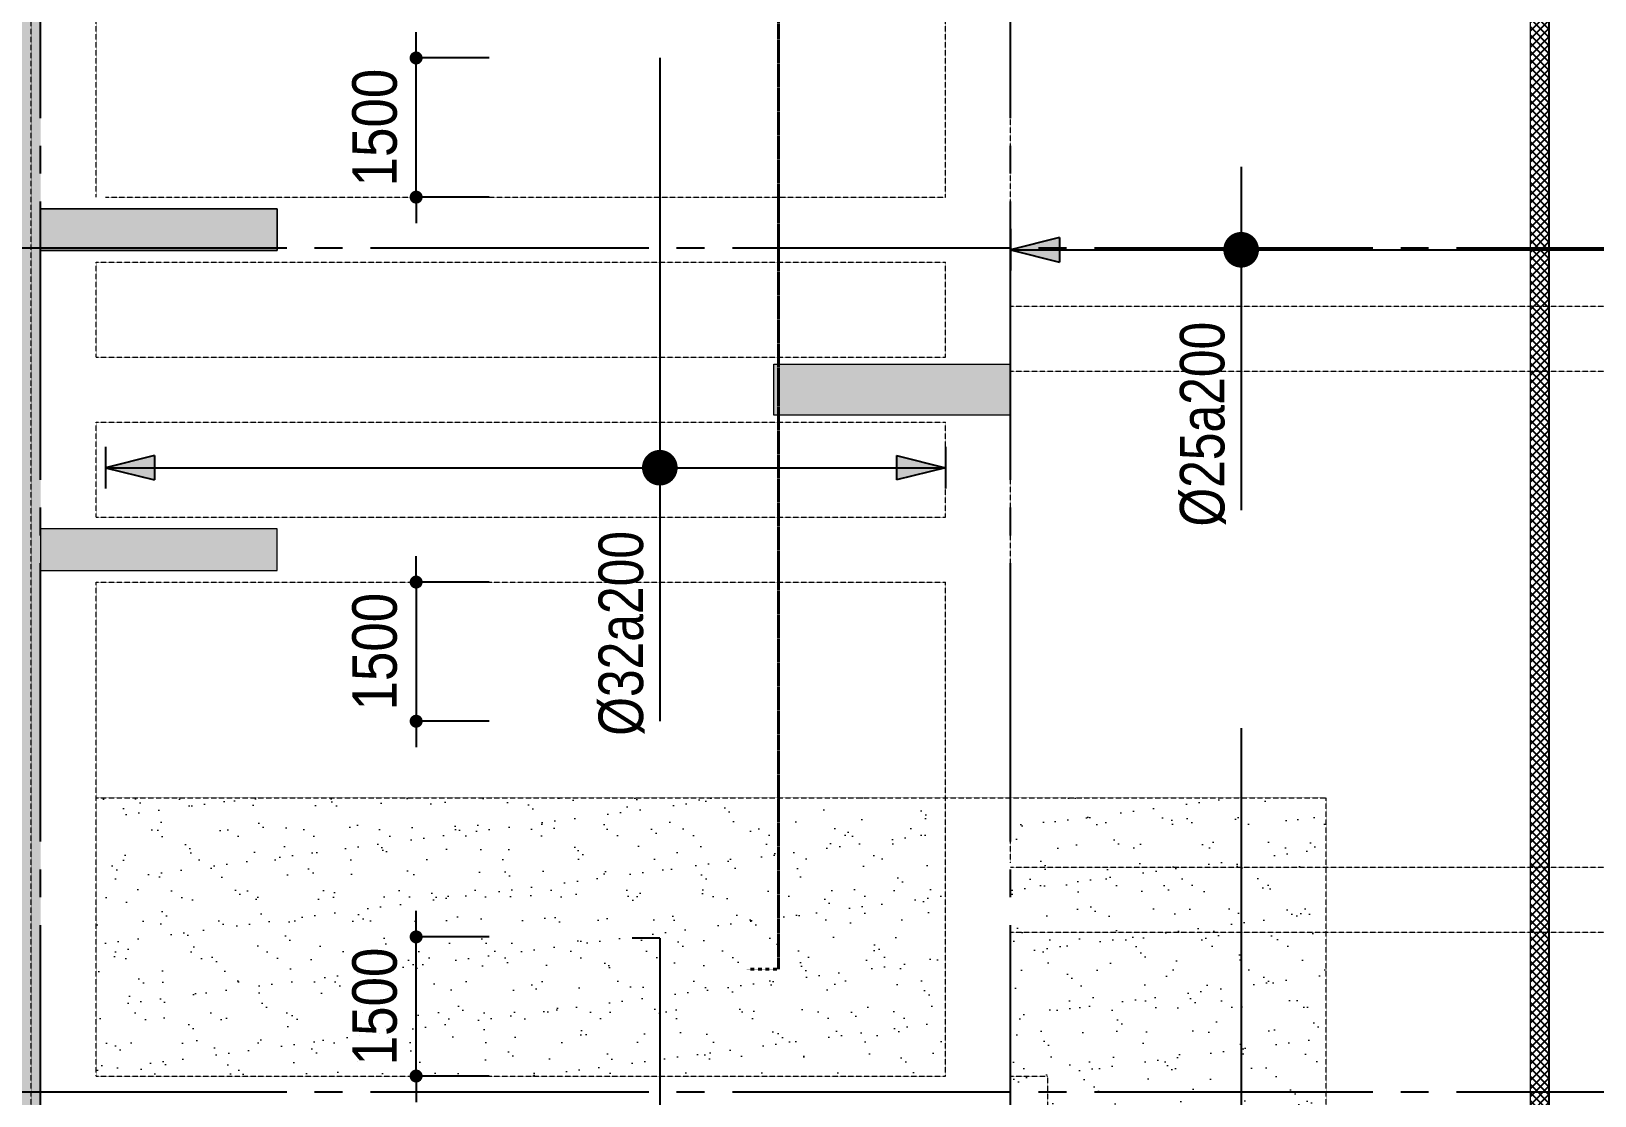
# Model space of a CAD drawing. Header units: millimetres. Extents: x -3819597 to -2591384, y 582389 to 820195.
# Drawn here: x -3355624 to -3338781, y 707594 to 719069 of the extents above; entities that cross this region are included whole.
import ezdxf
from ezdxf.enums import TextEntityAlignment as Align

# ---------------------------------------------------------------- set-up
doc = ezdxf.new("R2010")
doc.units = ezdxf.units.MM
doc.header["$MEASUREMENT"] = 0
for name, pattern in [('CENTER', [2, 1.25, -0.25, 0.25, -0.25]), ('CHG_XX_Damsan_Ham 2$0$CHG_XX_Damsan_Ham 2$0$HIDDEN', [0.375, 0.25, -0.125]), ('CHG_XX_Luoi truc$0$MB_Luoi truc$0$Center101', [13, 10, -1, 1, -1]), ('HIDDEN', [0.375, 0.25, -0.125])]:
    doc.linetypes.add(name, pattern=pattern)
doc.layers.get('0').update_dxf_attribs({"lineweight": 9})
doc.layers.get('Defpoints').update_dxf_attribs({"color": 10, "lineweight": 0})
for name, color, linetype in [('02HN. TEXT B', 1, 'Continuous'), ('08HN. SSS X', 6, 'Continuous'), ('12HN. GRID', 1, 'CENTER'), ("CHG_XX_Damsan_Ham 2$0$CHG_XX_Damsan_Ham 2$0$'S_General_Hatch_8", 8, 'Continuous'), ('CHG_XX_Damsan_Ham 2$0$DTE-MEP-REVISION-1', 2, 'Continuous'), ('CHG_XX_Luoi truc$0$Grid', 34, 'Continuous'), ('CHG_XX_Luoi truc$0$Grid Line', 8, 'CHG_XX_Luoi truc$0$MB_Luoi truc$0$Center101'), ('dim', 51, 'Continuous')]:
    doc.layers.add(name, color=color, linetype=linetype)
for name, color, linetype, lineweight in [('CHG_XX_Cot_Ham 2$0$NS-DuongBao', 3, 'Continuous', 18), ('CHG_XX_Cot_Ham 2$0$NS-Pier-H2', 150, 'Continuous', 13), ('CHG_XX_Cot_Ham 2$0$NS-Pier-H2 @ 1', 150, 'Continuous', 13), ('CHG_XX_Cot_Ham 2$0$NS-Pier-H2 @ 150', 150, 'Continuous', 13), ("CHG_XX_Damsan_Ham 2$0$CHG_XX_Damsan_Ham 2$0$'S_General_Hidden_1 Thin", 1, 'CHG_XX_Damsan_Ham 2$0$CHG_XX_Damsan_Ham 2$0$HIDDEN', 18), ('CHG_XX_Damsan_Ham 2$0$CHG_XX_Damsan_Ham 2$0$DBAO', 3, 'Continuous', 13), ('CHG_XX_Damsan_Ham 2$0$CHG_XX_Damsan_Ham 2$0$DTE-MEP-H-SLAB TEXT', 3, 'Continuous', 0), ('CHG_XX_Damsan_Ham 2$0$CHG_XX_Damsan_Ham 2$0$Start hatch', 8, 'Continuous', 25), ('CHG_XX_Damsan_Ham 2$0$DTE-MEP-H-SLAB TEXT', 3, 'Continuous', 0), ('CHG_XX_Damsan_Ham 2$0$HATCH', 57, 'Continuous', 9), ('thep chay suot', 5, 'HIDDEN', 40)]:
    doc.layers.add(name, color=color, linetype=linetype, lineweight=lineweight)
doc.styles.add('[HN042014]STYLE', font='arial.ttf', dxfattribs={"width": 0.8})
doc.styles.add('CHG_XX_Luoi truc$0$MB_Luoi truc$0$Grid A-F$0$VNI-HelveCB', font='VHELVCB_0.TTF')
doc.styles.add('MB_Luoi truc$0$Arial_C', font='arial.ttf', dxfattribs={"width": 0.85})
doc.dimstyles.new('200', dxfattribs={"dimscale": 200, "dimtxt": 2.4, "dimasz": 0.7, "dimexe": 0.0003, "dimexo": 0, "dimgap": 1, "dimtad": 1, "dimdec": 0, "dimzin": 12, "dimdsep": 46, "dimtxsty": 'MB_Luoi truc$0$Arial_C', "dimblk": 'MB_Luoi truc$0$_Dot', "dimcen": 0.5, "dimclrd": 256, "dimclre": 8, "dimclrt": 1, "dimadec": 0, "dimazin": 0, "dimtfac": 1, "dimtdec": 0, "dimtix": 1, "dimtmove": 2, "dimatfit": 3, "dimldrblk": 'MB_Luoi truc$0$HTT Arrow 30', "dimfxl": 1, "dimtolj": 1, "dimtzin": 0, "dimlwe": -1, "dimarcsym": 0})

# ---------------------------------------------------------------- blocks, each defined once
blk = doc.blocks.new('*U369')
at = {"layer": '12HN. GRID', "linetype": 'Continuous'}
h = blk.add_hatch(color=256, dxfattribs=at)
h.dxf.hatch_style = 1
h.paths.add_polyline_path([(-44, 1814.4), (44, 1814.4), (0, 1990.4)])
h = blk.add_hatch(color=256, dxfattribs=at)
h.dxf.hatch_style = 1
h.paths.add_polyline_path([(0, -1159.6), (44, -983.6), (-44, -983.6)])
at = {"layer": '08HN. SSS X', "linetype": 'ByBlock', "ltscale": 10}
for p, q in [((-857.1, 0), (-857.1, 99.3)), ((-857.1, 0), (1292.1, 0)), ((1292.1, 0), (1292.1, 0))]:
    blk.add_line(p, q, dxfattribs=at)
at = {"layer": '12HN. GRID', "linetype": 'Continuous'}
for p, q in [((-75, 1990.4), (75, 1990.4)), ((-44, 1814.4), (0, 1990.4)), ((0, 1990.4), (0, -1159.6)), ((0, 1990.4), (44, 1814.4)), ((-44, 1814.4), (44, 1814.4)), ((-44, -983.6), (44, -983.6)), ((-44, -983.6), (0, -1159.6)), ((0, -1159.6), (44, -983.6)), ((-75, -1159.6), (75, -1159.6))]:
    blk.add_line(p, q, dxfattribs=at)
at = {"layer": '12HN. GRID', "linetype": 'Continuous', "const_width": 64, "flags": 128}
blk.add_lwpolyline([(-32, 0, 1), (32, 0, 1)], format="xyb", close=True, dxfattribs=at)
at = {"layer": '02HN. TEXT B', "linetype": 'ByBlock', "style": '[HN042014]STYLE', "width": 0.8, "flags": 8}
blk.add_attdef('0', text='', height=160, dxfattribs=at).set_placement((1102.5, 160), align=Align.MIDDLE_CENTER)
blk.add_attdef('1', text='', height=160, dxfattribs=at).set_placement((-93.7, 140), align=Align.MIDDLE_LEFT)
at = {"layer": 'Defpoints', "color": 9, "linetype": 'ByBlock', "style": '[HN042014]STYLE', "width": 0.8, "flags": 9}
for tag, p in [('2', (2616.4, 3041.3)), ('3', (2616.4, 2636.5)), ('4', (2616.4, 2231.8)), ('5', (2616.4, 1841.3))]:
    blk.add_attdef(tag, text='', height=250, dxfattribs=at).set_placement(p, align=Align.MIDDLE_CENTER)
blk = doc.blocks.new('MB_Luoi truc$0$_Dot')
at = {"color": 0, "linetype": 'ByBlock', "lineweight": -2}
blk.add_line((-0.5, 0), (-1, 0), dxfattribs=at)
at = {"color": 0, "linetype": 'ByBlock', "const_width": 0.5}
blk.add_lwpolyline([(-0.25, 0, 1), (0.25, 0, 1)], format="xyb", close=True, dxfattribs=at)
blk = doc.blocks.new('*D379')
at = {"layer": 'Defpoints', "color": 0, "ltscale": 1500, "transparency": 16777216}
for p in [(-3351478, 709306), (-3350691, 709306), (-3350691, 707806)]:
    blk.add_point(p, dxfattribs=at)
at = {"layer": 'dim', "lineweight": -2, "ltscale": 1500, "transparency": 16777216}
for p, q in [((-3351478, 709446), (-3351478, 709586)), ((-3351478, 707806), (-3351478, 709306)), ((-3351478, 707666), (-3351478, 707526))]:
    blk.add_line(p, q, dxfattribs=at)
at = {"layer": 'dim', "color": 8, "ltscale": 1500, "transparency": 16777216}
for p, q in [((-3350691, 709306), (-3351478, 709306)), ((-3350691, 707806), (-3351478, 707806))]:
    blk.add_line(p, q, dxfattribs=at)
at = {"layer": 'dim', "lineweight": -2, "ltscale": 1500, "transparency": 16777216, "xscale": 140, "yscale": 140, "zscale": 140}
for p, rotation in [((-3351478, 709306), 270), ((-3351478, 707806), 90)]:
    blk.add_blockref('MB_Luoi truc$0$_Dot', p, dxfattribs=dict(at, rotation=rotation))
at = {"layer": 'dim', "color": 1, "ltscale": 1500, "transparency": 16777216, "insert": (-3351923, 708556), "char_height": 480, "attachment_point": 5, "rotation": 90, "style": 'MB_Luoi truc$0$Arial_C'}
blk.add_mtext('\\A1;1500', dxfattribs=at)
blk = doc.blocks.new('MB_Luoi truc$0$HTT Arrow 30')
blk.add_hatch(color=256).paths.add_polyline_path([(-2.5, 0.375), (-2.5, -0.375), (0, 0)])
at = {"color": 0, "linetype": 'ByBlock', "lineweight": -2}
for p, q in [((0, 0), (-2.5, 0.375)), ((-2.5, -0.375), (-2.5, 0.375)), ((0, 0), (-2.5, -0.375))]:
    blk.add_line(p, q, dxfattribs=at)
blk = doc.blocks.new('*U387')
at = {"layer": '12HN. GRID', "linetype": 'Continuous'}
h = blk.add_hatch(color=256, dxfattribs=at)
h.dxf.hatch_style = 1
h.paths.add_polyline_path([(-44, 1814.4), (44, 1814.4), (0, 1990.4)])
h = blk.add_hatch(color=256, dxfattribs=at)
h.dxf.hatch_style = 1
h.paths.add_polyline_path([(0, -1026.1), (44, -850.1), (-44, -850.1)])
at = {"layer": '08HN. SSS X', "linetype": 'ByBlock', "ltscale": 10}
for p, q in [((-1472.4, 0), (910.9, 0)), ((-1472.4, 0), (-1472.4, 0)), ((910.9, 0), (910.9, 0))]:
    blk.add_line(p, q, dxfattribs=at)
at = {"layer": '12HN. GRID', "linetype": 'Continuous'}
for p, q in [((-75, 1990.4), (75, 1990.4)), ((-44, 1814.4), (0, 1990.4)), ((0, 1990.4), (0, -1026.1)), ((0, 1990.4), (44, 1814.4)), ((-44, 1814.4), (44, 1814.4)), ((-44, -850.1), (44, -850.1)), ((-44, -850.1), (0, -1026.1)), ((0, -1026.1), (44, -850.1)), ((-75, -1026.1), (75, -1026.1))]:
    blk.add_line(p, q, dxfattribs=at)
at = {"layer": '12HN. GRID', "linetype": 'Continuous', "const_width": 64, "flags": 128}
blk.add_lwpolyline([(-32, 0, -1), (32, 0, -1)], format="xyb", close=True, dxfattribs=at)
at = {"layer": '02HN. TEXT B', "linetype": 'ByBlock', "style": '[HN042014]STYLE', "width": 0.8, "flags": 8}
blk.add_attdef('0', text='', height=160, dxfattribs=at).set_placement((1102.5, 160), align=Align.MIDDLE_CENTER)
blk.add_attdef('1', text='', height=160, dxfattribs=at).set_placement((228.7, 140), align=Align.MIDDLE_LEFT)
at = {"layer": 'Defpoints', "color": 9, "linetype": 'ByBlock', "style": '[HN042014]STYLE', "width": 0.8, "flags": 9}
for tag, p in [('2', (3156.1, 3041.3)), ('3', (3156.1, 2636.5)), ('4', (3156.1, 2231.8)), ('5', (3156.1, 1841.3))]:
    blk.add_attdef(tag, text='', height=250, dxfattribs=at).set_placement(p, align=Align.MIDDLE_CENTER)
blk = doc.blocks.new('*D385')
at = {"layer": 'Defpoints', "color": 0, "ltscale": 1500, "transparency": 16777216}
for p in [(-3351478, 718781), (-3350691, 718781), (-3350691, 717281)]:
    blk.add_point(p, dxfattribs=at)
at = {"layer": 'dim', "lineweight": -2, "ltscale": 1500, "transparency": 16777216}
for p, q in [((-3351478, 718921), (-3351478, 719061)), ((-3351478, 717281), (-3351478, 718781)), ((-3351478, 717141), (-3351478, 717001))]:
    blk.add_line(p, q, dxfattribs=at)
at = {"layer": 'dim', "color": 8, "ltscale": 1500, "transparency": 16777216}
for p, q in [((-3350691, 718781), (-3351478, 718781)), ((-3350691, 717281), (-3351478, 717281))]:
    blk.add_line(p, q, dxfattribs=at)
at = {"layer": 'dim', "lineweight": -2, "ltscale": 1500, "transparency": 16777216, "xscale": 140, "yscale": 140, "zscale": 140}
for p, rotation in [((-3351478, 718781), 270), ((-3351478, 717281), 90)]:
    blk.add_blockref('MB_Luoi truc$0$_Dot', p, dxfattribs=dict(at, rotation=rotation))
at = {"layer": 'dim', "color": 1, "ltscale": 1500, "transparency": 16777216, "insert": (-3351923, 718031), "char_height": 480, "attachment_point": 5, "rotation": 90, "style": 'MB_Luoi truc$0$Arial_C'}
blk.add_mtext('\\A1;1500', dxfattribs=at)
blk = doc.blocks.new('*D386')
at = {"layer": 'Defpoints', "color": 0, "ltscale": 1500, "transparency": 16777216}
for p in [(-3350691, 713131), (-3351478, 711631), (-3350691, 711631)]:
    blk.add_point(p, dxfattribs=at)
at = {"layer": 'dim', "lineweight": -2, "ltscale": 1500, "transparency": 16777216}
for p, q in [((-3351478, 713271), (-3351478, 713411)), ((-3351478, 713131), (-3351478, 711631)), ((-3351478, 711491), (-3351478, 711351))]:
    blk.add_line(p, q, dxfattribs=at)
at = {"layer": 'dim', "color": 8, "ltscale": 1500, "transparency": 16777216}
for p, q in [((-3350691, 713131), (-3351478, 713131)), ((-3350691, 711631), (-3351478, 711631))]:
    blk.add_line(p, q, dxfattribs=at)
at = {"layer": 'dim', "lineweight": -2, "ltscale": 1500, "transparency": 16777216, "xscale": 140, "yscale": 140, "zscale": 140}
for p, rotation in [((-3351478, 713131), 270), ((-3351478, 711631), 90)]:
    blk.add_blockref('MB_Luoi truc$0$_Dot', p, dxfattribs=dict(at, rotation=rotation))
at = {"layer": 'dim', "color": 1, "ltscale": 1500, "transparency": 16777216, "insert": (-3351923, 712381), "char_height": 480, "attachment_point": 5, "rotation": 90, "style": 'MB_Luoi truc$0$Arial_C'}
blk.add_mtext('\\A1;1500', dxfattribs=at)
blk = doc.blocks.new('*U500')
at = {"layer": '12HN. GRID', "linetype": 'Continuous'}
h = blk.add_hatch(color=256, dxfattribs=at)
h.dxf.hatch_style = 1
h.paths.add_polyline_path([(-44, 518.8), (44, 518.8), (0, 694.8)])
h = blk.add_hatch(color=256, dxfattribs=at)
h.dxf.hatch_style = 1
h.paths.add_polyline_path([(0, -2821.9), (44, -2645.9), (-44, -2645.9)])
at = {"layer": '08HN. SSS X', "linetype": 'ByBlock', "ltscale": 10}
for p, q in [((-1447.6, 0), (935.7, 0)), ((-1447.6, 0), (-1447.6, 0)), ((935.7, 0), (935.7, 0))]:
    blk.add_line(p, q, dxfattribs=at)
at = {"layer": '12HN. GRID', "linetype": 'Continuous'}
for p, q in [((-75, 694.8), (75, 694.8)), ((-44, 518.8), (0, 694.8)), ((0, 694.8), (0, -2821.9)), ((0, 694.8), (44, 518.8)), ((-44, 518.8), (44, 518.8)), ((-44, -2645.9), (44, -2645.9)), ((-44, -2645.9), (0, -2821.9)), ((0, -2821.9), (44, -2645.9)), ((-75, -2821.9), (75, -2821.9))]:
    blk.add_line(p, q, dxfattribs=at)
at = {"layer": '12HN. GRID', "linetype": 'Continuous', "const_width": 64, "flags": 128}
blk.add_lwpolyline([(-32, 0, 1), (32, 0, 1)], format="xyb", close=True, dxfattribs=at)
at = {"layer": '02HN. TEXT B', "linetype": 'ByBlock', "style": '[HN042014]STYLE', "width": 0.8, "flags": 8}
blk.add_attdef('0', text='', height=160, dxfattribs=at).set_placement((1102.5, 160), align=Align.MIDDLE_CENTER)
blk.add_attdef('1', text='', height=160, dxfattribs=at).set_placement((260.1, 140), align=Align.MIDDLE_LEFT)
at = {"layer": 'Defpoints', "color": 9, "linetype": 'ByBlock', "style": '[HN042014]STYLE', "width": 0.8, "flags": 9}
for tag, p in [('2', (2890.2, 3041.3)), ('3', (2890.2, 2636.5)), ('4', (2890.2, 2231.8)), ('5', (2890.2, 1841.3))]:
    blk.add_attdef(tag, text='', height=250, dxfattribs=at).set_placement(p, align=Align.MIDDLE_CENTER)
blk = doc.blocks.new('*U499')
at = {"layer": '12HN. GRID', "linetype": 'Continuous'}
h = blk.add_hatch(color=256, dxfattribs=at)
h.dxf.hatch_style = 1
h.paths.add_polyline_path([(-44, 652.1), (44, 652.1), (0, 828.1)])
h = blk.add_hatch(color=256, dxfattribs=at)
h.dxf.hatch_style = 1
h.paths.add_polyline_path([(0, -2821.9), (44, -2645.9), (-44, -2645.9)])
at = {"layer": '08HN. SSS X', "linetype": 'ByBlock', "ltscale": 10}
for p, q in [((-297.6, 0), (935.7, 0)), ((-297.6, 0), (-297.6, 0)), ((935.7, 0), (935.7, 0))]:
    blk.add_line(p, q, dxfattribs=at)
at = {"layer": '12HN. GRID', "linetype": 'Continuous'}
for p, q in [((-75, 828.1), (75, 828.1)), ((-44, 652.1), (0, 828.1)), ((0, 828.1), (0, -2821.9)), ((0, 828.1), (44, 652.1)), ((-44, 652.1), (44, 652.1)), ((-44, -2645.9), (44, -2645.9)), ((-44, -2645.9), (0, -2821.9)), ((0, -2821.9), (44, -2645.9)), ((-75, -2821.9), (75, -2821.9))]:
    blk.add_line(p, q, dxfattribs=at)
at = {"layer": '12HN. GRID', "linetype": 'Continuous', "const_width": 64, "flags": 128}
blk.add_lwpolyline([(-32, 0, -1), (32, 0, -1)], format="xyb", close=True, dxfattribs=at)
at = {"layer": '02HN. TEXT B', "linetype": 'ByBlock', "style": '[HN042014]STYLE', "width": 0.8, "flags": 8}
blk.add_attdef('0', text='', height=160, dxfattribs=at).set_placement((1102.5, 160), align=Align.MIDDLE_CENTER)
blk.add_attdef('1', text='', height=160, dxfattribs=at).set_placement((260.1, 140), align=Align.MIDDLE_LEFT)
at = {"layer": 'Defpoints', "color": 9, "linetype": 'ByBlock', "style": '[HN042014]STYLE', "width": 0.8, "flags": 9}
for tag, p in [('2', (2890.2, 3041.3)), ('3', (2890.2, 2636.5)), ('4', (2890.2, 2231.8)), ('5', (2890.2, 1841.3))]:
    blk.add_attdef(tag, text='', height=250, dxfattribs=at).set_placement(p, align=Align.MIDDLE_CENTER)
blk = doc.blocks.new('*U1035')
at = {"layer": 'CHG_XX_Cot_Ham 2$0$NS-Pier-H2 @ 1'}
h = blk.add_hatch(color=256, dxfattribs=at)
h.dxf.hatch_style = 1
h.paths.add_polyline_path([(450, 0), (0, 0), (0, -2550), (450, -2550)])
at = {"layer": 'CHG_XX_Cot_Ham 2$0$NS-Pier-H2 @ 150'}
h = blk.add_hatch(color=256, dxfattribs=at)
h.dxf.hatch_style = 1
h.paths.add_polyline_path([(450, 0), (0, 0), (0, -2550), (450, -2550)])
blk = doc.blocks.new('CHG_XX_Cot_Ham 2$0$Block A_C450x2250')
at = {"layer": 'CHG_XX_Cot_Ham 2$0$NS-Pier-H2'}
blk.add_lwpolyline([(450, -2550), (0, -2550), (0, 0), (450, 0)], close=True, dxfattribs=at)
blk.add_blockref('*U1035', (0, 0), dxfattribs=at)
blk = doc.blocks.new('*U1038')
at = {"layer": 'CHG_XX_Cot_Ham 2$0$NS-Pier-H2 @ 1'}
h = blk.add_hatch(color=256, dxfattribs=at)
h.dxf.hatch_style = 1
h.paths.add_polyline_path([(550, 0), (0, 0), (0, -2550), (550, -2550)])
at = {"layer": 'CHG_XX_Cot_Ham 2$0$NS-Pier-H2 @ 150'}
h = blk.add_hatch(color=256, dxfattribs=at)
h.dxf.hatch_style = 1
h.paths.add_polyline_path([(550, 0), (0, 0), (0, -2550), (550, -2550)])
blk = doc.blocks.new('CHG_XX_Cot_Ham 2$0$550x2550')
at = {"layer": 'CHG_XX_Cot_Ham 2$0$NS-Pier-H2'}
blk.add_lwpolyline([(550, -2550), (0, -2550), (0, 0), (550, 0)], close=True, dxfattribs=at)
blk.add_blockref('*U1038', (0, 0), dxfattribs=at)
blk = doc.blocks.new('*U1029')
at = {"layer": 'CHG_XX_Luoi truc$0$Grid Line'}
blk.add_line((0, 0), (0, 608), dxfattribs=at)
at = {"layer": 'CHG_XX_Luoi truc$0$Grid', "lineweight": -2, "style": 'CHG_XX_Luoi truc$0$MB_Luoi truc$0$Grid A-F$0$VNI-HelveCB'}
for tag, p in [('GRIDSUB', (0, 617)), ('GRID', (0, -9))]:
    blk.add_attdef(tag, text='', height=5, dxfattribs=at).set_placement(p, align=Align.MIDDLE)
blk = doc.blocks.new('*U1031')
at = {"layer": 'CHG_XX_Luoi truc$0$Grid Line'}
blk.add_line((0, 0), (0, 438), dxfattribs=at)
at = {"layer": 'CHG_XX_Luoi truc$0$Grid', "lineweight": -2, "style": 'CHG_XX_Luoi truc$0$MB_Luoi truc$0$Grid A-F$0$VNI-HelveCB'}
for tag, p in [('GRIDSUB', (0, 447)), ('GRID', (0, -9))]:
    blk.add_attdef(tag, text='', height=5, dxfattribs=at).set_placement(p, align=Align.MIDDLE)
blk = doc.blocks.new('CHG_XX_Luoi truc')
at = {"layer": 'CHG_XX_Luoi truc$0$Grid', "xscale": 300, "yscale": 300, "zscale": 300}
for p in [(76850, -12747), (87300, -12747)]:
    blk.add_blockref('*U1029', p, dxfattribs=at)
at = {"layer": 'CHG_XX_Luoi truc$0$Grid', "xscale": 300.0000000000013, "yscale": 300.0000000000013, "zscale": 300.0000000000013, "rotation": 90}
for p in [(110703, 106750), (110703, 97650)]:
    blk.add_blockref('*U1031', p, dxfattribs=at)
blk = doc.blocks.new('CHG_XX_Cot_Ham 2')
at = {"layer": 'CHG_XX_Cot_Ham 2$0$NS-Pier-H2'}
h = blk.add_hatch(color=256, dxfattribs=at)
h.dxf.hatch_style = 1
h.paths.add_polyline_path([(99639.2, 163400), (-10900, 163400), (-10900, 85450), (-300, 85450), (-300, 84050), (32350, 84050), (32350, -9000), (103575.5, -9000), (106050, -6022), (106050, 158254.3)])
h.paths.add_polyline_path([(99533.7, 163100), (105750, 158110.4), (105750, 90450), (105650, 90450), (105750, 90450), (105750, 13850), (105750, 13722.3), (105750, -5913.6), (103434.7, -8700), (93599.8, -8700), (93299.8, -8700), (32650, -8700), (32650, 84350), (0, 84350), (0, 85750), (-10600, 85750), (-10600, 163100), (93600, 163100)], flags=16)
at = {"layer": 'CHG_XX_Cot_Ham 2$0$NS-DuongBao'}
blk.add_lwpolyline([(76850, 107175), (79400, 107175), (79400, 106725), (76850, 106725)], close=True, dxfattribs=at)
at = {"layer": 'CHG_XX_Cot_Ham 2$0$NS-Pier-H2'}
blk.add_blockref('CHG_XX_Luoi truc', (0, 0), dxfattribs=at)
at = {"layer": 'CHG_XX_Cot_Ham 2$0$NS-Pier-H2', "xscale": -1, "rotation": 90}
for p in [(76850, 107175), (76850, 103725)]:
    blk.add_blockref('CHG_XX_Cot_Ham 2$0$Block A_C450x2250', p, dxfattribs=at)
at = {"layer": 'CHG_XX_Cot_Ham 2$0$NS-Pier-H2', "rotation": 90}
blk.add_blockref('CHG_XX_Cot_Ham 2$0$550x2550', (84750, 104950), dxfattribs=at)
blk = doc.blocks.new('CHG_XX_Damsan_Ham 2$0$CHG_XX_Damsan_Ham 2$0$sdfsgdh')
at = {"layer": 'CHG_XX_Damsan_Ham 2$0$CHG_XX_Damsan_Ham 2$0$Start hatch', "ltscale": 0.5}
h = blk.add_hatch(dxfattribs=at)
h.set_pattern_fill('ANSI37', color=256, scale=500)
h.set_pattern_definition([(45, (273994.73, -8650), (-44.194174, 44.194174), []), (135, (273994.73, -8650), (-44.194174, -44.194174), [])])
h.paths.add_polyline_path([(103800, -36361), (103600, -36361), (103600, -74225), (103800, -74225)])
at = {"layer": 'CHG_XX_Damsan_Ham 2$0$DTE-MEP-H-SLAB TEXT', "color": 2, "ltscale": 0.5, "flags": 128}
blk.add_lwpolyline([(103600, -74225), (103600, -603)], dxfattribs=at)
at = {"layer": 'CHG_XX_Damsan_Ham 2$0$DTE-MEP-REVISION-1', "ltscale": 0.5}
blk.add_line((103800, -3), (103800, -74225), dxfattribs=at)
blk = doc.blocks.new('CHG_XX_Damsan_Ham 2', base_point=(3089256, -609981))
at = {"layer": "CHG_XX_Damsan_Ham 2$0$CHG_XX_Damsan_Ham 2$0$'S_General_Hatch_8"}
h = blk.add_hatch(dxfattribs=at)
h.set_pattern_fill('CROSS', color=256, scale=2000)
edge = h.paths.add_edge_path()
edge.add_line((76750, 42625), (76750, 65250))
edge.add_line((76750, 65250), (76750, 65850))
edge.add_line((76750, 65850), (77900, 65850))
edge.add_line((77900, 65850), (77900, 89350))
edge.add_line((77900, 89350), (76850, 89350))
edge.add_line((76850, 89350), (76850, 90650))
edge.add_line((76850, 90650), (76852, 131950))
edge.add_line((76852, 131950), (51950, 131950))
edge.add_line((51950, 131950), (51950, 130600))
edge.add_line((51950, 130600), (22700, 130600))
edge.add_line((22700, 130600), (22700, 84050))
edge.add_line((22700, 84050), (32350, 84050))
edge.add_line((32350, 84050), (32350, 22700))
edge.add_line((32350, 22700), (76500, 22700))
edge.add_line((76500, 22700), (76500, 23518))
edge.add_line((76500, 23518), (76750, 23518))
edge.add_line((76750, 23518), (76750, 42625))
edge.add_line((76750, 42625), (76750, 43198))
at = {"layer": 'CHG_XX_Damsan_Ham 2$0$HATCH'}
h = blk.add_hatch(dxfattribs=at)
h.set_pattern_fill('AR-SAND', color=256, scale=262.5)
h.set_pattern_definition([(37.5, (32.77, -39157.06), (-16.5358, 505.7912), [0, -399, 0, -446.25, 0, -426.5625]), (7.5, (32.77, -39157.06), (464.5664, 740.8133), [0, -215.25, 0, -359.625, 0, -137.8125]), (327.5, (-290.1, -39157.06), (817.4622, 1.4855), [0, -131.25, 0, -472.5, 0, -616.875]), (317.5, (-290.1, -39157.06), (789.1082, 230.3898), [0, -65.625, 0, -309.75, 0, -354.375])])
h.paths.add_polyline_path([(86600, 100825), (77450, 100825), (77450, 97825), (86600, 97825)])
h = blk.add_hatch(dxfattribs=at)
h.set_pattern_fill('AR-SAND', color=256, scale=262.5)
h.set_pattern_definition([(37.5, (1320.85, -39701.6), (-16.5358, 505.7912), [0, -399, 0, -446.25, 0, -426.5625]), (7.5, (1320.85, -39701.6), (464.5664, 740.8133), [0, -215.25, 0, -359.625, 0, -137.8125]), (327.5, (997.98, -39701.6), (817.4622, 1.4855), [0, -131.25, 0, -472.5, 0, -616.875]), (317.5, (998, -39701.6), (789.1082, 230.3898), [0, -65.625, 0, -309.75, 0, -354.375])])
h.paths.add_polyline_path([(90700, 100825), (87300, 100825), (87400, 86350), (90700, 86350)])
at = {"layer": "CHG_XX_Damsan_Ham 2$0$CHG_XX_Damsan_Ham 2$0$'S_General_Hidden_1 Thin", "ltscale": 10}
for p, q in [((76750, 89350), (76750, 131950)), ((77450, 107300), (77450, 112775)), ((86600, 107300), (86600, 112775)), ((87300, 106125), (87300, 111925)), ((77550, 107300), (86600, 107300)), ((77450, 105575), (77450, 106600)), ((77450, 106600), (86600, 106600)), ((86600, 105575), (86600, 106600)), ((87300, 106125), (98250, 106125)), ((77450, 105575), (86600, 105575)), ((87300, 100125), (87300, 105425)), ((87300, 105425), (98250, 105425)), ((77450, 104875), (86600, 104875)), ((77450, 103850), (77450, 104875)), ((86600, 103850), (86600, 104875)), ((77450, 103850), (86600, 103850)), ((77450, 97825), (77450, 103150)), ((77450, 103150), (86600, 103150)), ((86600, 97825), (86600, 103150)), ((77450, 100825), (90700, 100825)), ((90700, 86350), (90700, 100825)), ((87300, 100075), (98250, 100075)), ((87300, 99375), (98250, 99375)), ((87300, 97825), (87300, 99325)), ((77450, 97825), (86600, 97825)), ((87300, 97825), (87700, 97825)), ((87700, 96675), (87700, 97825))]:
    blk.add_line(p, q, dxfattribs=at)
at = {"layer": 'CHG_XX_Damsan_Ham 2$0$CHG_XX_Damsan_Ham 2$0$DBAO'}
blk.add_blockref('CHG_XX_Cot_Ham 2', (0, 0), dxfattribs=at)
at = {"layer": 'CHG_XX_Damsan_Ham 2$0$CHG_XX_Damsan_Ham 2$0$DTE-MEP-H-SLAB TEXT'}
blk.add_blockref('CHG_XX_Damsan_Ham 2$0$CHG_XX_Damsan_Ham 2$0$sdfsgdh', (-10700, 160900), dxfattribs=at)
at = {"layer": 'CHG_XX_Damsan_Ham 2$0$HATCH'}
blk.add_blockref('CHG_XX_Cot_Ham 2', (0, 0), dxfattribs=at)
blk = doc.blocks.new('*U899')
at = {"layer": 'thep chay suot', "linetype": 'ByBlock', "ltscale": 0.001}
blk.add_line((-3519.1, 0), (-3519.1, 113.1), dxfattribs=at)
at = {"layer": 'thep chay suot', "linetype": 'HIDDEN', "ltscale": 10}
blk.add_line((-3519.1, 0), (5605.3, 0), dxfattribs=at)
at = {"layer": '02HN. TEXT B', "linetype": 'ByBlock', "style": '[HN042014]STYLE', "width": 0.8, "flags": 8}
blk.add_attdef('1', text='', height=160, dxfattribs=at).set_placement((102.5, 185.3), align=Align.MIDDLE_LEFT)
blk.add_attdef('0', text='', height=160, dxfattribs=at).set_placement((-351.3, 10.6), align=Align.MIDDLE_CENTER)
at = {"layer": 'Defpoints', "color": 9, "linetype": 'ByBlock', "style": '[HN042014]STYLE', "width": 0.8, "flags": 9}
for tag, p in [('2', (-7399, -1054.5)), ('3', (-7399, -1459.3)), ('4', (-7399, -1864)), ('5', (-7399, -2254.5))]:
    blk.add_attdef(tag, text='', height=250, dxfattribs=at).set_placement(p, align=Align.MIDDLE_CENTER)

msp = doc.modelspace()

# ---------------------------------------------------------------- block references
at = {"layer": '08HN. SSS X', "linetype": 'Continuous'}
ref = msp.add_blockref('*U387', (-3348852.6, 714364), dxfattribs=dict(at, xscale=-3, yscale=3, zscale=3, rotation=90))
ref.add_attrib('1', '%%c32a200', dxfattribs={"layer": '02HN. TEXT B', "linetype": 'ByBlock', "height": 480, "rotation": 90, "style": '[HN042014]STYLE', "width": 0.8}).set_placement((-3349272.6, 711474.4), align=Align.MIDDLE_LEFT)
ref = msp.add_blockref('*U499', (-3342589.9, 716713.4), dxfattribs=dict(at, xscale=-3, yscale=3, zscale=3, rotation=90))
ref.add_attrib('1', '%%c25a200', dxfattribs={"layer": '02HN. TEXT B', "linetype": 'ByBlock', "height": 480, "rotation": 90, "style": '[HN042014]STYLE', "width": 0.8}).set_placement((-3343009.9, 713729.7), align=Align.MIDDLE_LEFT)
ref = msp.add_blockref('*U500', (-3342589.9, 707213.4), dxfattribs=dict(at, xscale=-3, yscale=3, zscale=3, rotation=90))
ref.add_attrib('1', '%%c25a200', dxfattribs={"layer": '02HN. TEXT B', "linetype": 'ByBlock', "height": 480, "rotation": 90, "style": '[HN042014]STYLE', "width": 0.8}).set_placement((-3343009.9, 704229.7), align=Align.MIDDLE_LEFT)
ref = msp.add_blockref('*U369', (-3348853, 706719.6), dxfattribs=dict(at, xscale=-3, yscale=3, zscale=3, rotation=90))
ref.add_attrib('1', '%%c28a100', dxfattribs={"layer": '02HN. TEXT B', "linetype": 'ByBlock', "height": 480, "rotation": 90, "style": '[HN042014]STYLE', "width": 0.8}).set_placement((-3349273, 704797.4), align=Align.MIDDLE_LEFT)
at = {"layer": 'dim', "ltscale": 1500}
msp.add_blockref('CHG_XX_Damsan_Ham 2', (-343118.3, 0), dxfattribs=at)
at = {"layer": 'thep chay suot', "xscale": 3, "yscale": 3, "zscale": 3, "rotation": 90}
msp.add_blockref('*U899', (-3347575.4, 719515.8), dxfattribs=at)

# ---------------------------------------------------------------- dimensions: what is measured, and where the dimension line sits
at = {"layer": 'dim', "ltscale": 1500}
for base, p1, p2, picture, middle in [((-3351477.8, 718781.2), (-3350691, 717281), (-3350691, 718781.2), '*D385', (-3351922.9, 718031.1)), ((-3351477.8, 711631.2), (-3350691, 713131.1), (-3350691, 711631.2), '*D386', (-3351922.9, 712381.1)), ((-3351478.3, 709306.4), (-3350691, 707806), (-3350691, 709306.4), '*D379', (-3351923.3, 708556.2))]:
    dim = msp.add_linear_dim(base=base, p1=p1, p2=p2, angle=90, dimstyle='200', override={"dimfxl": 8, "dimfxlon": 1, "dimarcsym": 1}, dxfattribs=at)
    dim.commit()
    dim.dimension.update_dxf_attribs({"geometry": picture, "text_midpoint": middle})

doc.saveas('drawing.dxf')
